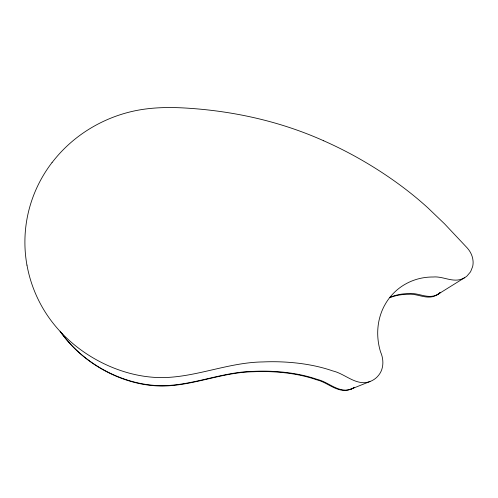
<?xml version="1.0" encoding="UTF-8"?>
<svg xmlns="http://www.w3.org/2000/svg" width="498" height="498" viewBox="0 0 498 498"><rect width="100%" height="100%" fill="white"/><g stroke="black" fill="none" stroke-linecap="round" stroke-linejoin="round"><path stroke-width="0.75" d="M439.18 293.334L440.213 292.376M437.107 294.822L464.721 277.647M60.09 331.195A124.239 119.607 -0.2 0 0 60.968 332.44A125.633 120.933 0.1 0 0 68.064 341.441A127.693 122.894 0.6 0 0 73.262 347.075A129.38 124.488 1 0 0 78.802 352.397A131.08 126.094 1.4 0 0 87.716 359.761A133.445 128.31 1.9 0 0 107.387 372.087A132.68 127.6 1.8 0 0 114.416 375.442C129.468 382.072 145.821 386.012 162.311 386.031C193.317 385.782 222.45 372.18 253.488 371.751A233.599 215.615 -86.9 0 1 280.71 372.367C292.93 373.5 305.093 375.778 316.703 379.812C326.47 382.091 334.295 390.164 344.504 390.463A19.752 18.837 56.7 0 0 350.343 389.374L369.977 381.524A21.557 20.418 54.6 0 0 378.673 375.212C383.983 368.645 383.858 359.344 380.547 351.899C377.938 343.396 377.067 334.351 378.169 325.524A61.97 57.127 51.4 0 1 379.737 317.55A63.439 58.459 51.5 0 1 381.779 311.387A62.866 57.936 51.5 0 1 384.394 305.728L385.994 302.927A61.957 57.114 51.4 0 1 390.544 296.54A61.964 57.121 51.4 0 1 395.935 290.919A63.451 58.471 51.5 0 1 400.834 286.997A62.026 57.177 51.4 0 1 404.7 284.514A63.009 58.067 51.5 0 1 416.116 279.49A62.518 57.619 51.4 0 1 425.23 277.498A61.995 57.139 51.4 0 1 433.117 277.006C442.124 276.129 450.559 281.588 459.48 279.752A20.599 18.731 43.4 0 0 466.981 276.029L470.566 271.802L472.646 266.604A20.449 18.594 43.4 0 0 473.05 260.971C472.683 256.078 470.423 251.484 467.161 247.873L444.552 223.839L428.05 208.002A368.483 356.008 -77.2 0 0 410.582 193.137C392.841 179.068 373.836 166.625 353.991 155.731A451.425 426.668 -70.9 0 0 323.731 140.803M323.731 140.803C281.401 121.811 235.554 111.434 189.34 108.29C171.194 107.014 152.774 107.082 134.896 110.817A135.68 129.424 2.3 0 0 123.267 113.774A139.272 133.016 2.3 0 0 111.95 117.696A141.824 135.574 2.4 0 0 87.125 130.389A141.139 134.89 2.3 0 0 80.533 134.883A140.592 134.342 2.3 0 0 62.455 150.539A142.44 136.184 2.5 0 0 52.041 162.603M353.879 387.631A19.466 18.563 56.7 0 1 350.343 389.374M390.121 297.543A56.965 53 52.8 0 1 392.866 296.603A56.523 52.595 52.8 0 1 401.17 294.766A56.05 52.153 52.7 0 1 408.341 294.299C416.527 293.478 424.209 298.445 432.314 296.752A18.675 17.181 44.4 0 0 438.252 294.063M369.977 381.524A21.875 20.717 54.6 0 1 363.54 382.719C352.235 382.371 343.564 373.45 332.751 370.923C319.903 366.46 306.444 363.92 292.917 362.656A262.222 240.559 -87.7 0 0 262.801 361.94C228.414 362.376 196.119 377.378 161.763 377.615C143.455 377.571 125.303 373.195 108.589 365.837A146.624 139.994 3.3 0 1 100.783 362.114A147.47 140.766 3.4 0 1 78.958 348.451A144.868 138.357 3 0 1 69.079 340.29A142.994 136.608 2.7 0 1 62.941 334.395A141.133 134.871 2.3 0 1 57.183 328.157A138.867 132.736 1.8 0 1 49.339 318.203A137.33 131.291 1.5 0 1 42.517 307.602A141.656 135.4 2.4 0 1 26.973 265.11M51.997 162.578A141.401 135.145 2.4 0 0 24.912 240.814A140.324 134.111 2.2 0 0 25.753 257.036A141.233 134.983 2.3 0 0 26.948 265.11M354.707 387.295A19.553 18.638 56.6 0 1 351.152 389.05A19.839 18.918 56.6 0 1 345.288 390.146C335.036 389.841 327.174 381.736 317.363 379.445C305.704 375.399 293.49 373.102 281.208 371.969A234.763 216.636 -86.9 0 0 253.868 371.346C222.693 371.776 193.436 385.433 162.286 385.689C145.727 385.664 129.299 381.711 114.179 375.05A133.259 128.117 1.9 0 1 107.114 371.682A134.024 128.833 2 0 1 87.355 359.301M389.747 297.356A57.214 53.211 52.8 0 1 393.825 295.893A56.772 52.807 52.7 0 1 402.166 294.05A56.299 52.365 52.6 0 1 409.368 293.583C417.592 292.762 425.298 297.748 433.441 296.049A18.756 17.249 44.3 0 0 440.325 292.619M60.488 331.855A126.175 121.425 0.2 0 0 67.616 340.893A128.247 123.392 0.7 0 0 72.833 346.558A129.941 124.998 1.1 0 0 78.404 351.899A131.653 126.604 1.5 0 0 87.355 359.301"/></g></svg>
